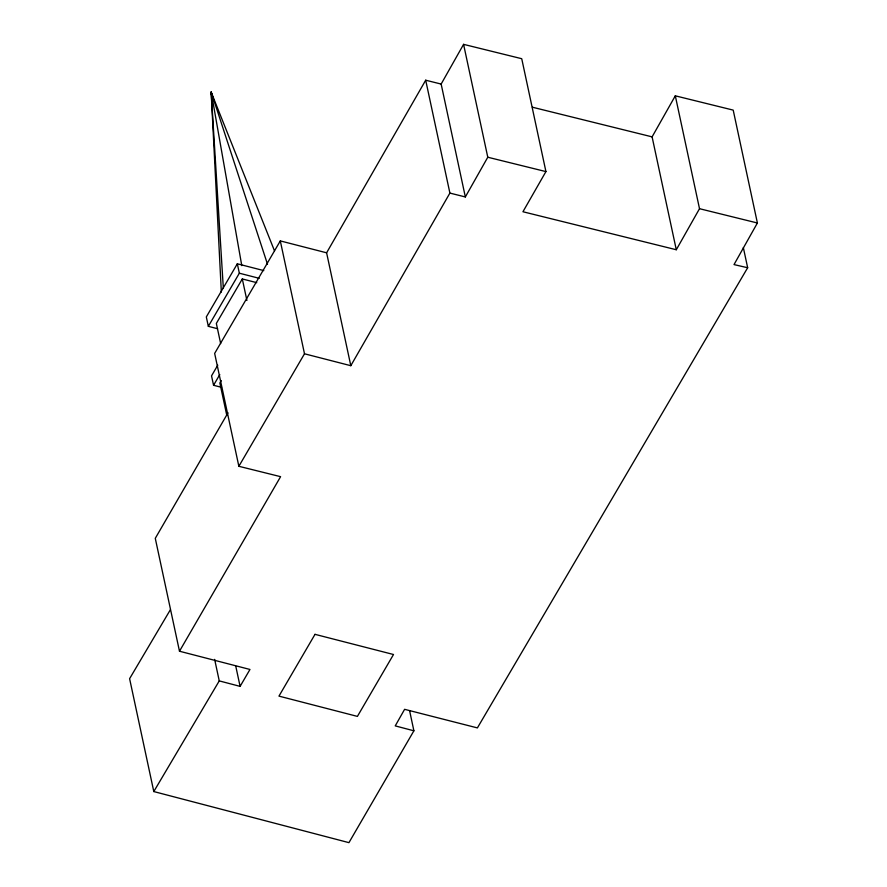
<?xml version="1.0" encoding="UTF-8"?>
<svg xmlns="http://www.w3.org/2000/svg" width="887" height="887" viewBox="0 0 887 887"><rect width="100%" height="100%" fill="white"/><g stroke="black" fill="none" stroke-linecap="round" stroke-linejoin="round"><path stroke-width="1.33" d="M441.149 84.065L425.693 80.207L449.897 193.089L465.342 196.947L441.149 84.065L463.579 44.35L521.733 58.708L545.926 171.59L522.942 211.749L676.293 249.746L652.1 136.864L675.306 95.818L733.205 110.11L757.398 222.992L734.015 264.592L747.663 267.741L477.394 727.905L404.605 709.323L395.236 725.888L413.896 730.799L348.935 842.65L153.795 791.559L129.602 678.677L170.415 609.657M465.342 196.947L487.783 157.232L463.579 44.35M676.293 249.746L699.51 208.7L675.306 95.818M326.604 252.806L280.303 240.909L304.496 353.791L350.808 365.699L326.604 252.806L425.693 80.207M350.808 365.699L449.897 193.089M228.003 412.81L155.28 538.342L179.484 651.224L249.968 669.463L240.1 686.372L219.255 680.894L214.643 659.385M179.484 651.224L280.591 476.674L238.858 466.296L214.654 353.414L280.303 240.909M274.526 250.921L211.161 92.115L221.34 292.045M263.794 270.602L237.328 263.794L206.316 316.936L208.334 326.338L217.592 328.733M208.334 326.338L239.346 273.207L237.328 263.794M256.764 282.665L242.306 278.95L216.339 323.433L220.663 343.591M217.77 365.189L211.538 375.866L213.556 385.28L221.506 387.331M213.556 385.28L219.788 374.591M221.251 380.601L219.854 382.984L226.773 415.238M238.858 466.296L304.496 353.791M153.795 791.559L219.255 680.894M699.51 208.7L757.398 222.992M487.783 157.232L545.926 171.59M532.366 107.205L652.1 136.864M239.346 273.207L259.192 278.307M223.324 288.075L211.161 92.115L211.871 94.82M267.508 264.259L211.217 92.093L241.785 265.634M743.339 247.584L747.663 267.741M409.583 710.642L413.896 730.799M242.306 278.95L246.908 300.449M235.776 666.204L240.1 686.372M211.184 92.148L211.527 94.876M212.048 98.978L212.403 101.717M315.007 634.338L278.961 696.118L357.406 716.397L393.506 654.506L315.007 634.338"/></g></svg>
